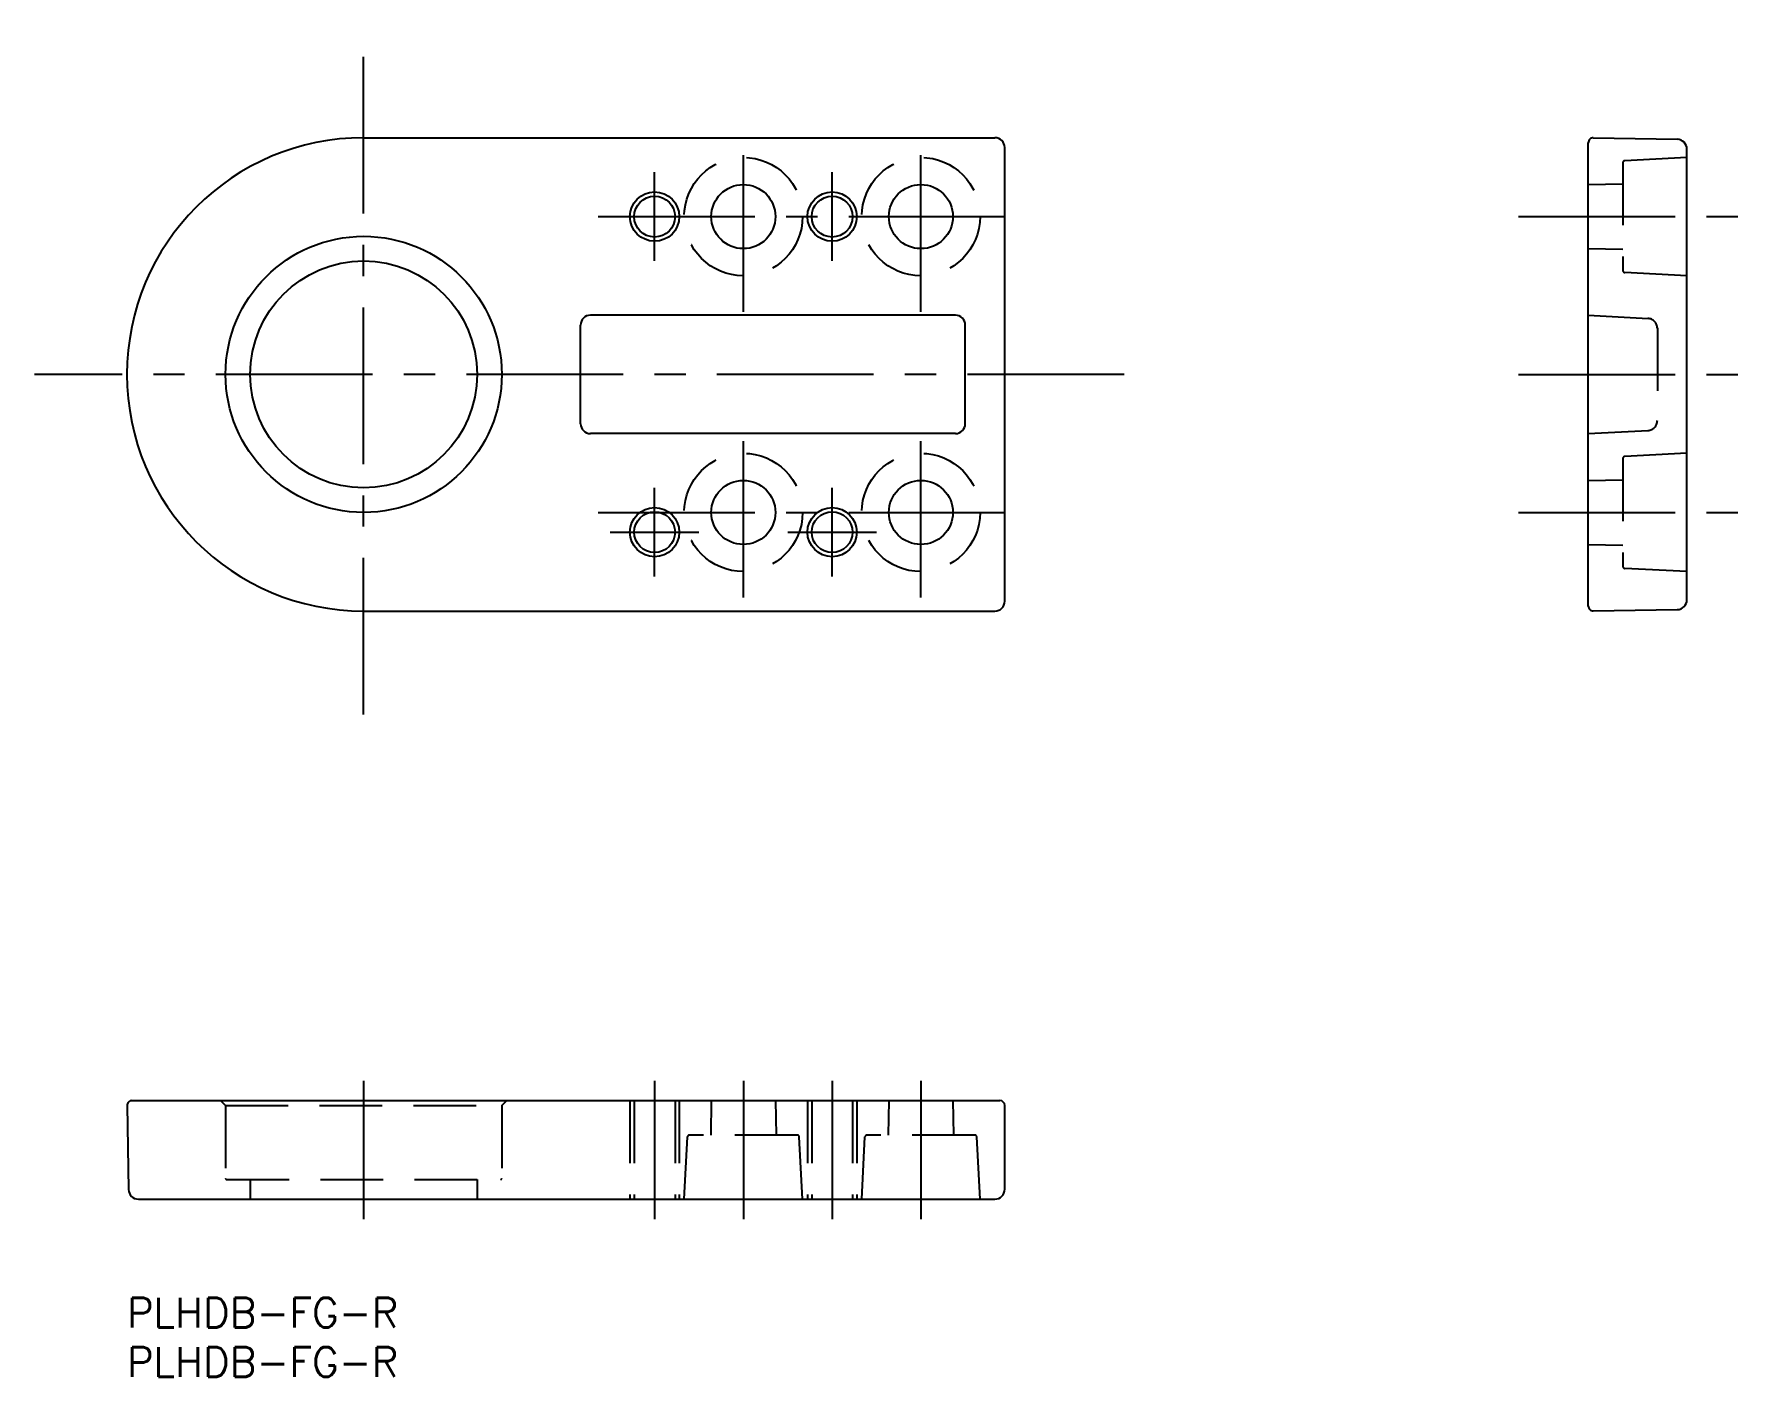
# Model space of a CAD drawing. Extents: x -9 to 165, y -8 to 128.
import ezdxf

# ---------------------------------------------------------------- set-up
doc = ezdxf.new("R2010")
doc.units = 0
doc.header["$LTSCALE"] = 0.5
doc.linetypes.add('CENTER', pattern=[50.8, 31.75, -6.35, 6.35, -6.35])
doc.linetypes.add('DASHED', pattern=[19.05, 12.7, -6.35])
for name, color, linetype in [('MSM_CENTER', 1, 'CENTER'), ('MSM_CONTINUOUS', 7, 'CONTINUOUS'), ('MSM_DASHED', 4, 'DASHED'), ('MSM_NARROW', 5, 'CONTINUOUS'), ('MSM_PART_NUMBER', 7, 'CONTINUOUS')]:
    doc.layers.add(name, color=color, linetype=linetype)
doc.styles.get("Standard").update_dxf_attribs({"font": 'txt.shx', "height": 3, "bigfont": 'bigfont.shx'})

msp = doc.modelspace()

# ---------------------------------------------------------------- linework, layer by layer
at = {"layer": 'MSM_CENTER'}
for p, q in [((24, 59.15), (24, 128.13)), ((62.5, 100), (62.5, 118.27)), ((80.5, 100), (80.5, 118.27)), ((53.5, 105.14), (53.5, 114.14)), ((71.5, 105.14), (71.5, 114.14)), ((47.78, 109.64), (92.1, 109.64)), ((141.1, 109.64), (164.53, 109.64)), ((101.1, 93.64), (-9.39, 93.64)), ((141.1, 93.64), (164.53, 93.64)), ((62.5, 71), (62.5, 88.27)), ((80.5, 71), (80.5, 88.27)), ((53.5, 73.14), (53.5, 82.14)), ((71.5, 73.14), (71.5, 82.14)), ((47.78, 79.64), (92.1, 79.64)), ((141.1, 79.64), (164.53, 79.64)), ((49, 77.64), (58, 77.64)), ((67, 77.64), (76, 77.64)), ((24, 22), (24, 7.96)), ((53.5, 22), (53.5, 7.96)), ((62.5, 22), (62.5, 7.96)), ((71.5, 22), (71.5, 7.96)), ((80.5, 22), (80.5, 7.96))]:
    msp.add_line(p, q, dxfattribs=at)
at = {"layer": 'MSM_CONTINUOUS'}
for p, q in [((24, 117.64), (88, 117.64)), ((89, 70.64), (89, 116.64)), ((148.17, 70.15), (148.17, 117.13)), ((148.68, 117.63), (157.19, 117.48)), ((158.17, 70.79), (158.17, 116.48)), ((84, 99.64), (47, 99.64)), ((46, 88.64), (46, 98.64)), ((85, 88.64), (85, 98.64)), ((84, 87.64), (47, 87.64)), ((24, 69.64), (88, 69.64)), ((148.68, 69.65), (157.19, 69.79)), ((0.01, 19.49), (0.16, 10.98)), ((0.51, 20), (88.5, 20)), ((89, 11), (89, 19.5)), ((1.16, 10), (88, 10))]:
    msp.add_line(p, q, dxfattribs=at)
for centre, radius in [((53.5, 109.64), 2.07), ((62.5, 109.64), 3.25), ((71.5, 109.64), 2.07), ((80.5, 109.64), 3.25), ((24, 93.64), 14), ((24, 93.64), 11.5), ((62.5, 79.64), 3.25), ((80.5, 79.64), 3.25), ((53.5, 77.64), 2.07), ((71.5, 77.64), 2.07)]:
    msp.add_circle(centre, radius, dxfattribs=at)
for centre, radius, start, end in [((24, 93.64), 24, 90, 270), ((88, 116.64), 1, 0, 90), ((148.67, 117.13), 0.5, 89, 180), ((157.17, 116.48), 1, 0, 89), ((47, 98.64), 1, 90, 180), ((84, 98.64), 1, 0, 90), ((47, 88.64), 1, 180, 270), ((84, 88.64), 1, 270, 0), ((88, 70.64), 1, 270, 0), ((148.67, 70.15), 0.5, 180, 271), ((157.17, 70.79), 1, 271, 0), ((0.51, 19.5), 0.5, 90, 181), ((88.5, 19.5), 0.5, 0, 90), ((1.16, 11), 1, 181, 270), ((88, 11), 1, 270, 0)]:
    msp.add_arc(centre, radius, start, end, dxfattribs=at)
at = {"layer": 'MSM_DASHED'}
for p, q in [((151.67, 115.11), (151.67, 104.17)), ((158.17, 115.64), (151.86, 115.31)), ((148.17, 112.89), (151.67, 112.95)), ((148.17, 106.39), (151.67, 106.33)), ((158.17, 103.64), (151.86, 103.97)), ((148.17, 99.64), (154.23, 99.32)), ((155.17, 98.32), (155.17, 88.95)), ((148.17, 87.64), (154.23, 87.95)), ((158.17, 85.64), (151.86, 85.31)), ((151.67, 85.11), (151.67, 74.17)), ((148.17, 82.89), (151.67, 82.95)), ((148.17, 76.39), (151.67, 76.33)), ((158.17, 73.64), (151.86, 73.97)), ((9.5, 20), (10, 19.5)), ((10, 19.5), (10, 12.1)), ((10, 19.5), (38, 19.5)), ((38, 19.5), (38.5, 20)), ((38, 19.5), (38, 12.1)), ((51, 20), (51, 10)), ((51.43, 20), (51.43, 10)), ((55.57, 20), (55.57, 10)), ((56, 20), (56, 10)), ((59.25, 20), (59.19, 16.5)), ((65.75, 20), (65.81, 16.5)), ((69, 20), (69, 10)), ((69.43, 20), (69.43, 10)), ((73.57, 20), (73.57, 10)), ((74, 20), (74, 10)), ((77.25, 20), (77.19, 16.5)), ((83.75, 20), (83.81, 16.5)), ((56.5, 10), (56.83, 16.31)), ((67.97, 16.5), (57.03, 16.5)), ((68.5, 10), (68.17, 16.31)), ((74.5, 10), (74.83, 16.31)), ((85.97, 16.5), (75.03, 16.5)), ((86.5, 10), (86.17, 16.31)), ((10.1, 12), (37.9, 12)), ((12.5, 12), (12.5, 10)), ((35.5, 12), (35.5, 10))]:
    msp.add_line(p, q, dxfattribs=at)
for centre in [(62.5, 109.64), (80.5, 109.64), (62.5, 79.64), (80.5, 79.64)]:
    msp.add_circle(centre, 6, dxfattribs=at)
for centre, radius, start, end in [((151.87, 115.11), 0.2, 93, 180), ((151.87, 104.17), 0.2, 180, 267), ((154.17, 98.32), 1, 0, 87), ((154.17, 88.95), 1, 273, 0), ((151.87, 85.11), 0.2, 93, 180), ((151.87, 74.17), 0.2, 180, 267), ((57.03, 16.3), 0.2, 90, 177), ((67.97, 16.3), 0.2, 3, 90), ((75.03, 16.3), 0.2, 90, 177), ((85.97, 16.3), 0.2, 3, 90), ((10.1, 12.1), 0.1, 180, 270), ((37.9, 12.1), 0.1, 270, 360)]:
    msp.add_arc(centre, radius, start, end, dxfattribs=at)
at = {"layer": 'MSM_NARROW'}
for centre in [(53.5, 109.64), (71.5, 109.64), (53.5, 77.64), (71.5, 77.64)]:
    msp.add_circle(centre, 2.5, dxfattribs=at)

# ---------------------------------------------------------------- texts
at = {"layer": 'MSM_PART_NUMBER'}
for p in [(0, -3), (0, -8)]:
    msp.add_text('PLHDB-FG-R', height=3, dxfattribs=at).set_placement(p)

doc.saveas('drawing.dxf')
